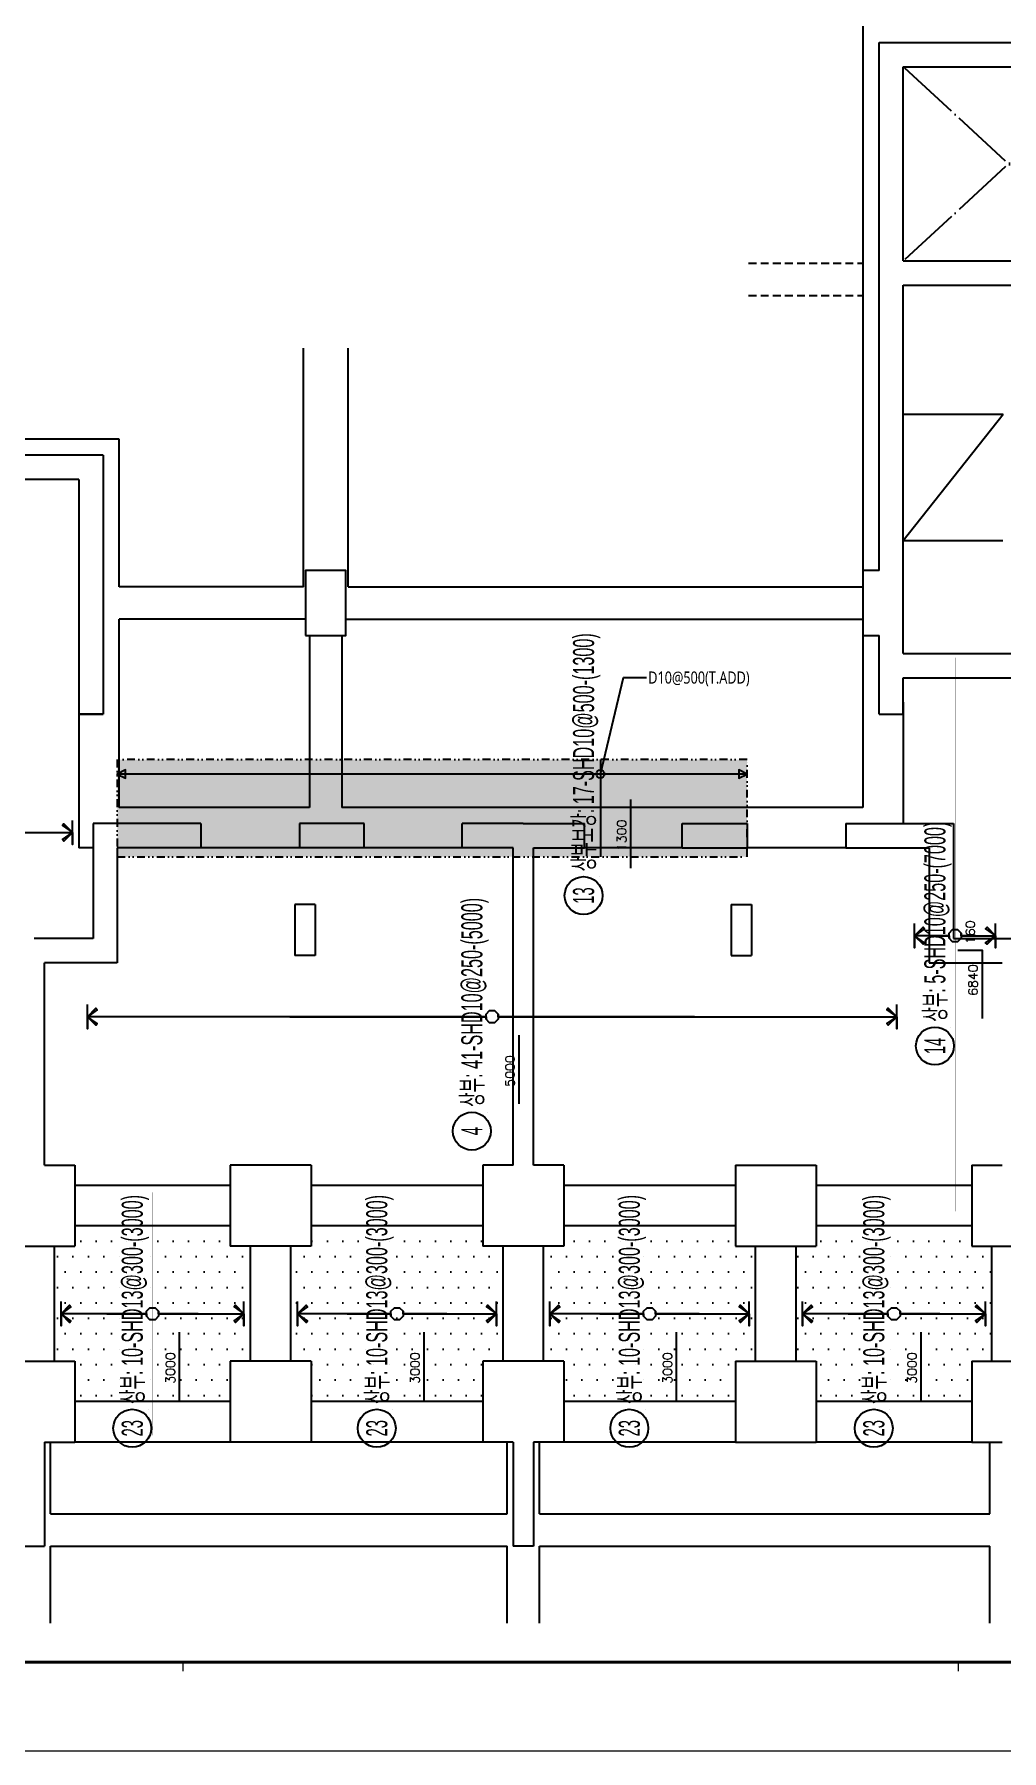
# Model space of a CAD drawing. Header units: millimetres. Extents: x 350420 to 672135, y -312840 to -44390.
# Drawn here: x 473770 to 485720, y -251562 to -230360 of the extents above; entities that cross this region are included whole.
import ezdxf
from ezdxf.enums import TextEntityAlignment as Align

# ---------------------------------------------------------------- set-up
doc = ezdxf.new("R2010")
doc.units = ezdxf.units.MM
doc.header["$LTSCALE"] = 65
for name, pattern in [('DIVIDEX2', [2.5, 1, -0.5, 0, -0.5, 0, -0.5]), ('XS-지하주차장$0$DDOT', [14, 12, -1, 0, -1]), ('XS-지하주차장$0$HID', [2.3, 1.5, -0.8])]:
    doc.linetypes.add(name, pattern=pattern)
for name, color, linetype in [('00', 7, 'Continuous'), ('ADD-T', 2, 'Continuous'), ('DOT', 7, 'Continuous'), ('LEADER', 7, 'Continuous'), ('RP_TAG', 7, 'Continuous'), ('T1', 1, 'Continuous'), ('XDIM', 7, 'Continuous'), ('XREBAR', 1, 'Continuous'), ('XS-지하주차장$0$AWG', 5, 'XS-지하주차장$0$HID'), ('XS-지하주차장$0$B', 9, 'XS-지하주차장$0$HID'), ('XS-지하주차장$0$COL', 2, 'Continuous'), ('XS-지하주차장$0$FP-CORE', 8, 'Continuous'), ('XS-지하주차장$0$G', 4, 'XS-지하주차장$0$HID'), ('XS-지하주차장$0$OPEN', 9, 'XS-지하주차장$0$DDOT'), ('XS-지하주차장$0$TG', 30, 'XS-지하주차장$0$HID'), ('XS-지하주차장$0$W1', 2, 'Continuous'), ('XS-지하주차장$0$W1-H', 11, 'XS-지하주차장$0$HID'), ('보강구간', 3, 'DIVIDEX2'), ('상부', 15, 'Continuous')]:
    doc.layers.add(name, color=color, linetype=linetype)
doc.layers.add('XTITLE', color=22, linetype='Continuous', lineweight=0)
doc.styles.add('RPWK1', font='arial.ttf', dxfattribs={"bigfont": 'whgtxt.shx'})
doc.styles.add('RPWK2', font='romans.shx', dxfattribs={"bigfont": 'whgtxt.shx'})
doc.styles.add('맑은고딕', font='malgun.ttf')
pattern_1 = [(0, (-421865, 279560), (95.25, 190.5), [0, -190.5])]

# ---------------------------------------------------------------- blocks, each defined once
blk = doc.blocks.new('dhs_sheet2e')
at = {"color": 7}
for p, q in [((20500.6, 1997.6), (20500.6, 1797.9)), ((38004.8, 1997.6), (38004.8, 1797.9))]:
    blk.add_line(p, q, dxfattribs=at)
blk.add_lwpolyline([(84000, 0), (84000, 59329.4), (0, 59329.4), (0, 0)], close=True, dxfattribs=at)
at = {"color": 30, "const_width": 64.9}
blk.add_lwpolyline([(81003.6, 57331.7), (2996.4, 57331.7), (2996.4, 1997.6), (81003.6, 1997.6)], close=True, dxfattribs=at)
blk = doc.blocks.new('zdfhsdtfs')
at = {"color": 255, "xscale": 0.5, "yscale": 0.5, "zscale": 0.5}
blk.add_blockref('dhs_sheet2e', (0, 0), dxfattribs=at)
blk = doc.blocks.new('zsdhdbgr')
at = {"layer": 'DOT'}
h = blk.add_hatch(dxfattribs=at)
h.set_pattern_fill('DOTS', color=8, scale=120)
h.set_pattern_definition(pattern_1)
h.paths.add_polyline_path([(8820, 4405), (8820, 4155), (9070, 4155), (9070, 2735), (8820, 2735), (8820, 2235), (6900, 2235), (6900, 2735), (6650, 2735), (6650, 4155), (6900, 4155), (6900, 4405)])
h = blk.add_hatch(dxfattribs=at)
h.set_pattern_fill('DOTS', color=8, scale=120)
h.set_pattern_definition(pattern_1)
h.paths.add_polyline_path([(9820, 4405), (9820, 4155), (9570, 4155), (9570, 2735), (9820, 2735), (9820, 2235), (11940, 2235), (11940, 2735), (12190, 2735), (12190, 4155), (11940, 4155), (11940, 4405)])
h = blk.add_hatch(dxfattribs=at)
h.set_pattern_fill('DOTS', color=8, scale=120)
h.set_pattern_definition(pattern_1)
h.paths.add_polyline_path([(15060, 4405), (15060, 4155), (15310, 4155), (15310, 2735), (15060, 2735), (15060, 2235), (12940, 2235), (12940, 2735), (12690, 2735), (12690, 4155), (12940, 4155), (12940, 4405)])
h = blk.add_hatch(dxfattribs=at)
h.set_pattern_fill('DOTS', color=8, scale=120)
h.set_pattern_definition(pattern_1)
h.paths.add_polyline_path([(16060, 4405), (16060, 4155), (15810, 4155), (15810, 2735), (16060, 2735), (16060, 2235), (17980, 2235), (17980, 2735), (18230, 2735), (18230, 4155), (17980, 4155), (17980, 4405)])
at = {"layer": 'XS-지하주차장$0$AWG', "color": 5, "linetype": 'ByBlock'}
for p, q in [((16635, 19225), (16635, 12500)), ((7450, 14125), (321.6, 14125)), ((7450, 12300), (7450, 14125)), ((7450, 9575), (7450, 11900)), ((16635, 11700), (16635, 9575)), ((17135, 10875), (17135, 9375)), ((6950, 10725), (6950, 9075)), ((9800, 9575), (7450, 9575)), ((16635, 9575), (10200, 9575)), ((7125, 9075), (6950, 9075)), ((9675, 9075), (8455, 9075)), ((11685, 9075), (10475, 9075)), ((14405, 9075), (13195, 9075)), ((16425, 9075), (15205, 9075))]:
    blk.add_line(p, q, dxfattribs=at)
at = {"layer": 'XS-지하주차장$0$B', "color": 5}
for p, q in [((15223.9, 16300), (16635, 16300)), ((15223.9, 15900), (16635, 15900))]:
    blk.add_line(p, q, dxfattribs=at)
at = {"layer": 'XS-지하주차장$0$COL', "color": 8}
blk.add_lwpolyline([(9750, 11700), (10250, 11700), (10250, 12500), (9750, 12500)], close=True, dxfattribs=at)
blk.add_lwpolyline([(16835, 12500), (16635, 12500), (16635, 11700), (16835, 11700)], dxfattribs=at)
at = {"layer": 'XS-지하주차장$0$FP-CORE'}
for p, q in [((18367.5, 14430), (17135, 14430)), ((18367.5, 14430), (17135, 12870)), ((18365, 12870), (17135, 12870))]:
    blk.add_line(p, q, dxfattribs=at)
at = {"layer": 'XS-지하주차장$0$G', "color": 5, "linetype": 'ByBlock'}
for p, q in [((9725, 12300), (9725, 15248.8)), ((10275, 12300), (10275, 15248.8)), ((9725, 12300), (7450, 12300)), ((10275, 12300), (16635, 12300)), ((9750, 11900), (7450, 11900)), ((10250, 11900), (16635, 11900)), ((9800, 11700), (9800, 9575)), ((10200, 11700), (10200, 9575)), ((6600, 850), (6600, 1735)), ((12240, 850), (12240, 1735)), ((12640, 850), (12640, 1735)), ((18205, 850), (18205, 1735)), ((6600, 850), (12240, 850)), ((12640, 850), (18205, 850)), ((6600, -500), (6600, 450)), ((6600, 450), (12240, 450)), ((12240, -500), (12240, 450)), ((12640, -500), (12640, 450)), ((12640, 450), (18205, 450)), ((18205, -500), (18205, 450))]:
    blk.add_line(p, q, dxfattribs=at)
at = {"layer": 'XS-지하주차장$0$OPEN'}
for p, q in [((19735, 16325), (17135, 18725)), ((19735, 18725), (17135, 16325))]:
    blk.add_line(p, q, dxfattribs=at)
at = {"layer": 'XS-지하주차장$0$TG', "color": 5, "linetype": 'ByBlock'}
for p, q in [((8820, 4905), (6900, 4905)), ((11940, 4905), (9820, 4905)), ((15060, 4905), (12940, 4905)), ((17980, 4905), (16060, 4905)), ((8820, 4405), (6900, 4405)), ((11940, 4405), (9820, 4405)), ((15060, 4405), (12940, 4405)), ((17980, 4405), (16060, 4405)), ((6650, 2735), (6650, 4155)), ((9070, 2735), (9070, 4155)), ((9570, 2735), (9570, 4155)), ((12190, 2735), (12190, 4155)), ((12690, 2735), (12690, 4155)), ((15310, 2735), (15310, 4155)), ((15810, 2735), (15810, 4155)), ((18230, 2735), (18230, 4155)), ((8820, 2235), (6900, 2235)), ((11940, 2235), (9820, 2235)), ((15060, 2235), (12940, 2235)), ((17980, 2235), (16060, 2235)), ((8820, 1735), (6900, 1735)), ((11940, 1735), (9820, 1735)), ((15060, 1735), (12940, 1735)), ((17980, 1735), (16060, 1735))]:
    blk.add_line(p, q, dxfattribs=at)
at = {"layer": 'XS-지하주차장$0$W1', "color": 8}
for p, q in [((16835, 12500), (16835, 19025)), ((16835, 19025), (25285, 19025)), ((17135, 16325), (17135, 18725)), ((17135, 18725), (19735, 18725)), ((17135, 16325), (19735, 16325)), ((17135, 11475), (17135, 16025)), ((17135, 16025), (20035, 16025)), ((7250, 13925), (0, 13925)), ((7250, 13925), (7250, 10725)), ((6950, 13625), (5150, 13625)), ((6950, 13625), (6950, 10725)), ((16835, 10725), (16835, 11700)), ((17135, 11475), (19735, 11475)), ((17135, 10725), (17135, 11175)), ((17135, 11175), (20035, 11175)), ((7250, 10725), (6950, 10725)), ((16835, 10725), (17135, 10725)), ((8455, 9375), (7125, 9375)), ((7125, 9375), (7125, 7955)), ((8455, 9375), (8455, 9075)), ((9675, 9375), (9675, 9075)), ((10475, 9375), (9675, 9375)), ((10475, 9075), (10475, 9375)), ((11685, 9075), (11685, 9375)), ((12440, 9375), (11685, 9375)), ((12440, 9375), (13195, 9375)), ((13195, 9075), (13195, 9375)), ((14405, 9075), (14405, 9375)), ((14405, 9375), (15205, 9375)), ((15205, 9375), (15205, 9075)), ((16425, 9375), (16425, 9075)), ((16425, 9375), (17755, 9375)), ((17755, 9375), (17755, 7955)), ((8455, 9075), (7425, 9075)), ((7425, 9075), (7425, 7655)), ((10475, 9075), (9675, 9075)), ((12315, 9075), (11685, 9075)), ((12315, 5155), (12315, 9075)), ((12565, 5155), (12565, 9075)), ((12565, 9075), (13195, 9075)), ((14405, 9075), (15205, 9075)), ((16425, 9075), (17455, 9075)), ((17455, 9075), (17455, 7655)), ((9620, 8375), (9620, 7745)), ((9870, 8375), (9620, 8375)), ((9870, 8375), (9870, 7745)), ((15010, 8375), (15010, 7745)), ((15010, 8375), (15260, 8375)), ((15260, 8375), (15260, 7745)), ((7125, 7955), (6400, 7955)), ((17755, 7955), (18480, 7955)), ((6525, 5155), (6525, 7655)), ((7425, 7655), (6525, 7655)), ((9870, 7745), (9620, 7745)), ((15010, 7745), (15260, 7745)), ((17455, 7655), (18355, 7655)), ((6525, 5155), (6900, 5155)), ((6900, 5155), (6900, 4155)), ((9820, 5155), (8820, 5155)), ((8820, 5155), (8820, 4155)), ((9820, 5155), (9820, 4155)), ((12315, 5155), (11940, 5155)), ((11940, 5155), (11940, 4155)), ((12940, 5155), (12565, 5155)), ((12940, 5155), (12940, 4155)), ((15060, 5155), (16060, 5155)), ((15060, 5155), (15060, 4155)), ((16060, 5155), (16060, 4155)), ((17980, 5155), (18355, 5155)), ((17980, 5155), (17980, 4155)), ((5900, 4155), (6900, 4155)), ((9820, 4155), (8820, 4155)), ((12940, 4155), (11940, 4155)), ((15060, 4155), (16060, 4155)), ((17980, 4155), (18980, 4155)), ((5900, 2735), (6900, 2735)), ((6900, 2735), (6900, 1735)), ((9820, 2735), (8820, 2735)), ((8820, 2735), (8820, 1735)), ((9820, 2735), (9820, 1735)), ((12940, 2735), (11940, 2735)), ((11940, 2735), (11940, 1735)), ((12940, 2735), (12940, 1735)), ((15060, 2735), (16060, 2735)), ((15060, 2735), (15060, 1735)), ((16060, 2735), (16060, 1735)), ((17980, 2735), (18980, 2735)), ((17980, 2735), (17980, 1735)), ((6525, 1735), (6525, 450)), ((6525, 1735), (6900, 1735)), ((9820, 1735), (8820, 1735)), ((12315, 1735), (11940, 1735)), ((12315, 1735), (12315, 450)), ((12565, 1735), (12565, 450)), ((12940, 1735), (12565, 1735)), ((15060, 1735), (16060, 1735)), ((17980, 1735), (18355, 1735)), ((6275, 450), (6525, 450)), ((12565, 450), (12315, 450))]:
    blk.add_line(p, q, dxfattribs=at)
at = {"layer": 'XS-지하주차장$0$W1-H', "color": 8, "linetype": 'ByBlock'}
for p, q in [((16835, 12500), (16835, 19025)), ((16835, 19025), (25285, 19025)), ((17135, 16325), (17135, 18725)), ((17135, 18725), (19735, 18725)), ((17135, 16325), (19735, 16325)), ((17135, 11475), (17135, 16025)), ((17135, 16025), (19735, 16025)), ((7250, 13925), (0, 13925)), ((7250, 13925), (7250, 10725)), ((6950, 13625), (5150, 13625)), ((6950, 13625), (6950, 10725)), ((9750, 12500), (9750, 11700)), ((10250, 12500), (9750, 12500)), ((10250, 11700), (10250, 12500)), ((16635, 12500), (16635, 11700)), ((16835, 12500), (16635, 12500)), ((9750, 11700), (10250, 11700)), ((16635, 11700), (16835, 11700)), ((16835, 10725), (16835, 11700)), ((17135, 11475), (20035, 11475)), ((17135, 10725), (17135, 11175)), ((17135, 11175), (20035, 11175)), ((6950, 10725), (7250, 10725)), ((16835, 10725), (17135, 10725)), ((8455, 9375), (7125, 9375)), ((7125, 9375), (7125, 7955)), ((8455, 9375), (8455, 9075)), ((9675, 9375), (9675, 9075)), ((10475, 9375), (9675, 9375)), ((10475, 9075), (10475, 9375)), ((11685, 9075), (11685, 9375)), ((12440, 9375), (11685, 9375)), ((12440, 9375), (13195, 9375)), ((13195, 9075), (13195, 9375)), ((14405, 9075), (14405, 9375)), ((14405, 9375), (15205, 9375)), ((15205, 9375), (15205, 9075)), ((16425, 9375), (16425, 9075)), ((16425, 9375), (17755, 9375)), ((17755, 9375), (17755, 7955)), ((8455, 9075), (7425, 9075)), ((7425, 9075), (7425, 7655)), ((10475, 9075), (9675, 9075)), ((12315, 9075), (11685, 9075)), ((12315, 5155), (12315, 9075)), ((12565, 5155), (12565, 9075)), ((12565, 9075), (13195, 9075)), ((14405, 9075), (15205, 9075)), ((16425, 9075), (17455, 9075)), ((17455, 9075), (17455, 7655)), ((9620, 8375), (9620, 7745)), ((9870, 8375), (9620, 8375)), ((9870, 8375), (9870, 7745)), ((15010, 8375), (15010, 7745)), ((15010, 8375), (15260, 8375)), ((15260, 8375), (15260, 7745)), ((7125, 7955), (6400, 7955)), ((17755, 7955), (18480, 7955)), ((6525, 5155), (6525, 7655)), ((7425, 7655), (6525, 7655)), ((9870, 7745), (9620, 7745)), ((15010, 7745), (15260, 7745)), ((17455, 7655), (18355, 7655)), ((6525, 5155), (6900, 5155)), ((6900, 5155), (6900, 4155)), ((9820, 5155), (8820, 5155)), ((8820, 5155), (8820, 4155)), ((9820, 5155), (9820, 4155)), ((12315, 5155), (11940, 5155)), ((11940, 5155), (11940, 4155)), ((12940, 5155), (12565, 5155)), ((12940, 5155), (12940, 4155)), ((15060, 5155), (16060, 5155)), ((15060, 5155), (15060, 4155)), ((16060, 5155), (16060, 4155)), ((17980, 5155), (18355, 5155)), ((17980, 5155), (17980, 4155)), ((5900, 4155), (6900, 4155)), ((9820, 4155), (8820, 4155)), ((12940, 4155), (11940, 4155)), ((15060, 4155), (16060, 4155)), ((17980, 4155), (18980, 4155)), ((5900, 2735), (6900, 2735)), ((6900, 2735), (6900, 1735)), ((9820, 2735), (8820, 2735)), ((8820, 2735), (8820, 1735)), ((9820, 2735), (9820, 1735)), ((12940, 2735), (11940, 2735)), ((11940, 2735), (11940, 1735)), ((12940, 2735), (12940, 1735)), ((15060, 2735), (16060, 2735)), ((15060, 2735), (15060, 1735)), ((16060, 2735), (16060, 1735)), ((17980, 2735), (18980, 2735)), ((17980, 2735), (17980, 1735)), ((6525, 1735), (6525, 450)), ((6525, 1735), (6900, 1735)), ((9820, 1735), (8820, 1735)), ((12315, 1735), (11940, 1735)), ((12315, 1735), (12315, 450)), ((12565, 1735), (12565, 450)), ((12940, 1735), (12565, 1735)), ((15060, 1735), (16060, 1735)), ((17980, 1735), (18355, 1735)), ((6275, 450), (6525, 450)), ((12565, 450), (12315, 450))]:
    blk.add_line(p, q, dxfattribs=at)
blk = doc.blocks.new('*U1981', base_point=(479174.7999, -243674.778))
at = {"layer": 'RP_TAG', "color": 0, "linetype": 'Continuous', "ltscale": 100}
blk.add_circle((479174.800736, -243908.778), 234, dxfattribs=at)
at = {"layer": 'RP_TAG', "color": 0, "linetype": 'Continuous', "ltscale": 100, "style": 'RPWK1', "width": 0.55}
blk.add_text('상부: 41-SHD10@250-(5000)', height=260, rotation=90.0002104601, dxfattribs=at).set_placement((479174.79964, -243609.778), align=Align.MIDDLE_LEFT)
at = {"layer": 'RP_TAG', "color": 0, "linetype": 'Continuous', "ltscale": 100, "style": 'RPWK1', "width": 0.5}
blk.add_text('4', height=260, rotation=90.0002104619, dxfattribs=at).set_placement((479174.800736, -243908.778), align=Align.MIDDLE_CENTER)
blk = doc.blocks.new('*U2008', base_point=(484894.7999, -242622.3971))
at = {"layer": 'RP_TAG', "color": 0, "linetype": 'Continuous', "ltscale": 100}
blk.add_circle((484894.800736, -242856.3971), 234, dxfattribs=at)
at = {"layer": 'RP_TAG', "color": 0, "linetype": 'Continuous', "ltscale": 100, "style": 'RPWK1', "width": 0.55}
blk.add_text('상부: 5-SHD10@250-(7000)', height=260, rotation=90.0002104601, dxfattribs=at).set_placement((484894.79964, -242557.3971), align=Align.MIDDLE_LEFT)
at = {"layer": 'RP_TAG', "color": 0, "linetype": 'Continuous', "ltscale": 100, "style": 'RPWK1', "width": 0.5}
blk.add_text('14', height=260, rotation=90.0002104619, dxfattribs=at).set_placement((484894.800736, -242856.3971), align=Align.MIDDLE_CENTER)
blk = doc.blocks.new('*U2009', base_point=(480554.7999, -240764.778))
at = {"layer": 'RP_TAG', "color": 0, "linetype": 'Continuous', "ltscale": 100}
blk.add_circle((480554.800736, -240998.778), 234, dxfattribs=at)
at = {"layer": 'RP_TAG', "color": 0, "linetype": 'Continuous', "ltscale": 100, "style": 'RPWK1', "width": 0.55}
blk.add_text('상부보강: 17-SHD10@500-(1300)', height=260, rotation=90.0002104601, dxfattribs=at).set_placement((480554.79964, -240699.778), align=Align.MIDDLE_LEFT)
at = {"layer": 'RP_TAG', "color": 0, "linetype": 'Continuous', "ltscale": 100, "style": 'RPWK1', "width": 0.5}
blk.add_text('13', height=260, rotation=90.0002104619, dxfattribs=at).set_placement((480554.800736, -240998.778), align=Align.MIDDLE_CENTER)
blk = doc.blocks.new('*U2015', base_point=(474979.7999, -247344.778))
at = {"layer": 'RP_TAG', "color": 0, "linetype": 'Continuous', "ltscale": 100}
blk.add_circle((474979.8008, -247578.778), 234, dxfattribs=at)
at = {"layer": 'RP_TAG', "color": 0, "linetype": 'Continuous', "ltscale": 100, "style": 'RPWK1', "width": 0.55}
blk.add_text('상부: 10-SHD13@300-(3000)', height=260, rotation=90.00021046, dxfattribs=at).set_placement((474979.7997, -247279.778), align=Align.MIDDLE_LEFT)
at = {"layer": 'RP_TAG', "color": 0, "linetype": 'Continuous', "ltscale": 100, "style": 'RPWK1', "width": 0.5}
blk.add_text('23', height=260, rotation=90.00021046, dxfattribs=at).set_placement((474979.8008, -247578.778), align=Align.MIDDLE_CENTER)
blk = doc.blocks.new('*U2018', base_point=(477999.7999, -247344.778))
at = {"layer": 'RP_TAG', "color": 0, "linetype": 'Continuous', "ltscale": 100}
blk.add_circle((477999.8008, -247578.778), 234, dxfattribs=at)
at = {"layer": 'RP_TAG', "color": 0, "linetype": 'Continuous', "ltscale": 100, "style": 'RPWK1', "width": 0.55}
blk.add_text('상부: 10-SHD13@300-(3000)', height=260, rotation=90.00021046, dxfattribs=at).set_placement((477999.7997, -247279.778), align=Align.MIDDLE_LEFT)
at = {"layer": 'RP_TAG', "color": 0, "linetype": 'Continuous', "ltscale": 100, "style": 'RPWK1', "width": 0.5}
blk.add_text('23', height=260, rotation=90.00021046, dxfattribs=at).set_placement((477999.8008, -247578.778), align=Align.MIDDLE_CENTER)
blk = doc.blocks.new('*U2019', base_point=(481119.7999, -247344.778))
at = {"layer": 'RP_TAG', "color": 0, "linetype": 'Continuous', "ltscale": 100}
blk.add_circle((481119.8008, -247578.778), 234, dxfattribs=at)
at = {"layer": 'RP_TAG', "color": 0, "linetype": 'Continuous', "ltscale": 100, "style": 'RPWK1', "width": 0.55}
blk.add_text('상부: 10-SHD13@300-(3000)', height=260, rotation=90.00021046, dxfattribs=at).set_placement((481119.7997, -247279.778), align=Align.MIDDLE_LEFT)
at = {"layer": 'RP_TAG', "color": 0, "linetype": 'Continuous', "ltscale": 100, "style": 'RPWK1', "width": 0.5}
blk.add_text('23', height=260, rotation=90.00021046, dxfattribs=at).set_placement((481119.8008, -247578.778), align=Align.MIDDLE_CENTER)
blk = doc.blocks.new('*U2022', base_point=(484139.7999, -247344.778))
at = {"layer": 'RP_TAG', "color": 0, "linetype": 'Continuous', "ltscale": 100}
blk.add_circle((484139.8008, -247578.778), 234, dxfattribs=at)
at = {"layer": 'RP_TAG', "color": 0, "linetype": 'Continuous', "ltscale": 100, "style": 'RPWK1', "width": 0.55}
blk.add_text('상부: 10-SHD13@300-(3000)', height=260, rotation=90.00021046, dxfattribs=at).set_placement((484139.7997, -247279.778), align=Align.MIDDLE_LEFT)
at = {"layer": 'RP_TAG', "color": 0, "linetype": 'Continuous', "ltscale": 100, "style": 'RPWK1', "width": 0.5}
blk.add_text('23', height=260, rotation=90.00021046, dxfattribs=at).set_placement((484139.8008, -247578.778), align=Align.MIDDLE_CENTER)

msp = doc.modelspace()

# ---------------------------------------------------------------- hatches: boundary and pattern name
at = {"layer": '상부'}
h = msp.add_hatch(dxfattribs=at)
h.set_pattern_fill('CROSS', color=256, scale=300, style=0)
h.set_pattern_definition([(0, (233994.22, -297292.38), (75, 75), [37.5, -112.5]), (90, (234012.97, -297311.13), (-75, 75), [37.5, -112.5])])
h.paths.add_polyline_path([(482574.8, -239320), (474794.8, -239320), (474794.8, -240520), (482574.8, -240520)])

# ---------------------------------------------------------------- linework, layer by layer
at = {"layer": 'ADD-T'}
msp.add_line((480762.8, -239320), (480762.8, -240520), dxfattribs=at)
at = {"layer": 'LEADER'}
for points in [[(480762.8, -239497.5), (481049.2, -238305.7), (481333.8, -238305.7)], [(482574.8, -239497.5), (482474.8, -239447.5), (482474.8, -239547.5), (482574.8, -239497.5), (474794.8, -239497.5), (474894.8, -239547.5), (474894.8, -239447.5), (474794.8, -239497.5)]]:
    msp.add_lwpolyline(points, dxfattribs=at)
at = {"layer": 'LEADER', "color": 7}
msp.add_circle((480762.8, -239497.5), 50, dxfattribs=at)
at = {"layer": 'RP_TAG', "color": 250, "linetype": 'Continuous', "ltscale": 100}
for p, q in [((480749.8, -240764.8), (480749.8, -240764.8)), ((485089.8, -242622.4), (485089.8, -242622.4)), ((479369.8, -243674.8), (479369.8, -243674.8)), ((475174.8, -247344.8), (475174.8, -247344.8)), ((478194.8, -247344.8), (478194.8, -247344.8)), ((481314.8, -247344.8), (481314.8, -247344.8)), ((484334.8, -247344.8), (484334.8, -247344.8))]:
    msp.add_line(p, q, dxfattribs=at)
at = {"layer": 'RP_TAG', "color": 1, "linetype": 'Continuous', "ltscale": 100}
for points in [[(481139.8, -240660.8), (481139.8, -239813.4)], [(485179.7, -241671.2), (485479.8, -241671.2), (485479.8, -242518.4)], [(479759.8, -243570.8), (479759.8, -242723.4)], [(475564.8, -247240.8), (475564.8, -246393.4)], [(478584.8, -247240.8), (478584.8, -246393.4)], [(481704.8, -247240.8), (481704.8, -246393.4)], [(484724.8, -247240.8), (484724.8, -246393.4)]]:
    msp.add_lwpolyline(points, dxfattribs=at)
at = {"layer": 'XDIM', "color": 4, "linetype": 'Continuous', "ltscale": 106.31879}
for points in [[(472614.8, -240220), (471064.8, -240220), (471064.8, -240189), (471064.8, -240251.1), (471020.9, -240295), (470958.7, -240295), (470914.8, -240251.1), (470914.8, -240189), (470958.7, -240145), (471020.9, -240145), (471064.8, -240189), (471064.8, -240220), (472614.8, -240220), (472614.8, -240220), (474239.8, -240220), (474133.7, -240326.1), (474116.9, -240306.1), (474239.8, -240220), (474133.7, -240114), (474116.9, -240134), (474239.8, -240220), (474239.8, -240370), (474239.8, -240070)], [(484894.8, -241495), (485069.8, -241495), (485069.8, -241526.1), (485069.8, -241464), (485113.7, -241420), (485175.9, -241420), (485219.8, -241464), (485219.8, -241526.1), (485175.9, -241570), (485113.7, -241570), (485069.8, -241526.1), (485069.8, -241495), (484894.8, -241495), (484894.8, -241495), (484644.8, -241495), (484750.9, -241389), (484767.7, -241409), (484644.8, -241495), (484750.9, -241601.1), (484767.7, -241581.1), (484644.8, -241495), (484644.8, -241645), (484644.8, -241345)], [(485394.8, -241495), (485219.8, -241495), (485219.8, -241464), (485219.8, -241526.1), (485175.9, -241570), (485113.7, -241570), (485069.8, -241526.1), (485069.8, -241464), (485113.7, -241420), (485175.9, -241420), (485219.8, -241464), (485219.8, -241495), (485394.8, -241495), (485394.8, -241495), (485644.8, -241495), (485538.7, -241601.1), (485521.9, -241581.1), (485644.8, -241495), (485538.7, -241389), (485521.9, -241409), (485644.8, -241495), (485644.8, -241645), (485644.8, -241345)], [(476924.8, -242495), (479349.8, -242495), (479349.8, -242526.1), (479349.8, -242464), (479393.7, -242420), (479455.9, -242420), (479499.8, -242464), (479499.8, -242526.1), (479455.9, -242570), (479393.7, -242570), (479349.8, -242526.1), (479349.8, -242495), (476924.8, -242495), (476924.8, -242495), (474424.8, -242495), (474530.9, -242389), (474547.7, -242409), (474424.8, -242495), (474530.9, -242601.1), (474547.7, -242581.1), (474424.8, -242495), (474424.8, -242645), (474424.8, -242345)], [(481924.8, -242495), (479499.8, -242495), (479499.8, -242464), (479499.8, -242526.1), (479455.9, -242570), (479393.7, -242570), (479349.8, -242526.1), (479349.8, -242464), (479393.7, -242420), (479455.9, -242420), (479499.8, -242464), (479499.8, -242495), (481924.8, -242495), (481924.8, -242495), (484424.8, -242495), (484318.7, -242601.1), (484301.9, -242581.1), (484424.8, -242495), (484318.7, -242389), (484301.9, -242409), (484424.8, -242495), (484424.8, -242645), (484424.8, -242345)], [(474664.8, -246165), (475154.8, -246165), (475154.8, -246196.1), (475154.8, -246134), (475198.7, -246090), (475260.9, -246090), (475304.8, -246134), (475304.8, -246196.1), (475260.9, -246240), (475198.7, -246240), (475154.8, -246196.1), (475154.8, -246165), (474664.8, -246165), (474664.8, -246165), (474099.8, -246165), (474205.9, -246059), (474222.7, -246079), (474099.8, -246165), (474205.9, -246271.1), (474222.7, -246251.1), (474099.8, -246165), (474099.8, -246315), (474099.8, -246015)], [(475794.8, -246165), (475304.8, -246165), (475304.8, -246134), (475304.8, -246196.1), (475260.9, -246240), (475198.7, -246240), (475154.8, -246196.1), (475154.8, -246134), (475198.7, -246090), (475260.9, -246090), (475304.8, -246134), (475304.8, -246165), (475794.8, -246165), (475794.8, -246165), (476359.8, -246165), (476253.7, -246271.1), (476236.9, -246251.1), (476359.8, -246165), (476253.7, -246059), (476236.9, -246079), (476359.8, -246165), (476359.8, -246315), (476359.8, -246015)], [(477634.8, -246165), (478174.8, -246165), (478174.8, -246196.1), (478174.8, -246134), (478218.7, -246090), (478280.9, -246090), (478324.8, -246134), (478324.8, -246196.1), (478280.9, -246240), (478218.7, -246240), (478174.8, -246196.1), (478174.8, -246165), (477634.8, -246165), (477634.8, -246165), (477019.8, -246165), (477125.9, -246059), (477142.7, -246079), (477019.8, -246165), (477125.9, -246271.1), (477142.7, -246251.1), (477019.8, -246165), (477019.8, -246315), (477019.8, -246015)], [(478864.8, -246165), (478324.8, -246165), (478324.8, -246134), (478324.8, -246196.1), (478280.9, -246240), (478218.7, -246240), (478174.8, -246196.1), (478174.8, -246134), (478218.7, -246090), (478280.9, -246090), (478324.8, -246134), (478324.8, -246165), (478864.8, -246165), (478864.8, -246165), (479479.8, -246165), (479373.7, -246271.1), (479356.9, -246251.1), (479479.8, -246165), (479373.7, -246059), (479356.9, -246079), (479479.8, -246165), (479479.8, -246315), (479479.8, -246015)], [(480754.8, -246165), (481294.8, -246165), (481294.8, -246196.1), (481294.8, -246134), (481338.7, -246090), (481400.9, -246090), (481444.8, -246134), (481444.8, -246196.1), (481400.9, -246240), (481338.7, -246240), (481294.8, -246196.1), (481294.8, -246165), (480754.8, -246165), (480754.8, -246165), (480139.8, -246165), (480245.9, -246059), (480262.7, -246079), (480139.8, -246165), (480245.9, -246271.1), (480262.7, -246251.1), (480139.8, -246165), (480139.8, -246315), (480139.8, -246015)], [(481984.8, -246165), (481444.8, -246165), (481444.8, -246134), (481444.8, -246196.1), (481400.9, -246240), (481338.7, -246240), (481294.8, -246196.1), (481294.8, -246134), (481338.7, -246090), (481400.9, -246090), (481444.8, -246134), (481444.8, -246165), (481984.8, -246165), (481984.8, -246165), (482599.8, -246165), (482493.7, -246271.1), (482476.9, -246251.1), (482599.8, -246165), (482493.7, -246059), (482476.9, -246079), (482599.8, -246165), (482599.8, -246315), (482599.8, -246015)], [(483824.8, -246165), (484314.8, -246165), (484314.8, -246196.1), (484314.8, -246134), (484358.7, -246090), (484420.9, -246090), (484464.8, -246134), (484464.8, -246196.1), (484420.9, -246240), (484358.7, -246240), (484314.8, -246196.1), (484314.8, -246165), (483824.8, -246165), (483824.8, -246165), (483259.8, -246165), (483365.9, -246059), (483382.7, -246079), (483259.8, -246165), (483365.9, -246271.1), (483382.7, -246251.1), (483259.8, -246165), (483259.8, -246315), (483259.8, -246015)], [(484954.8, -246165), (484464.8, -246165), (484464.8, -246134), (484464.8, -246196.1), (484420.9, -246240), (484358.7, -246240), (484314.8, -246196.1), (484314.8, -246134), (484358.7, -246090), (484420.9, -246090), (484464.8, -246134), (484464.8, -246165), (484954.8, -246165), (484954.8, -246165), (485519.8, -246165), (485413.7, -246271.1), (485396.9, -246251.1), (485519.8, -246165), (485413.7, -246059), (485396.9, -246079), (485519.8, -246165), (485519.8, -246315), (485519.8, -246015)]]:
    msp.add_lwpolyline(points, dxfattribs=at)
at = {"layer": 'XREBAR', "color": 30, "linetype": 'Continuous', "ltscale": 106.31879, "const_width": 1}
for points in [[(485144.8, -244900), (485144.8, -244900), (485144.8, -238060), (485304.8, -238060)], [(479424.8, -244995), (479424.8, -244995), (479424.8, -239995), (479424.8, -239995)]]:
    msp.add_lwpolyline(points, dxfattribs=at)
at = {"layer": 'XREBAR', "color": 11, "linetype": 'Continuous', "ltscale": 106.31879, "const_width": 1}
for points in [[(475229.8, -247665), (475229.8, -247665), (475229.8, -244665), (475229.8, -244665)], [(478249.8, -247665), (478249.8, -247665), (478249.8, -244665), (478249.8, -244665)], [(481369.8, -247665), (481369.8, -247665), (481369.8, -244665), (481369.8, -244665)], [(484389.8, -247665), (484389.8, -247665), (484389.8, -244665), (484389.8, -244665)]]:
    msp.add_lwpolyline(points, dxfattribs=at)
at = {"layer": '보강구간', "color": 3, "ltscale": 1.5}
msp.add_lwpolyline([(482574.8, -239320), (474794.8, -239320), (474794.8, -240520), (482574.8, -240520), (482574.8, -239320)], dxfattribs=at)

# ---------------------------------------------------------------- block references
at = {"layer": '00'}
msp.add_blockref('zsdhdbgr', (467369.8, -249485), dxfattribs=at)
at = {"layer": 'RP_TAG', "color": 30, "linetype": 'Continuous', "ltscale": 2.02768e-317}
for name, p in [('*U2009', (480554.8, -240764.8)), ('*U2008', (484894.8, -242622.4)), ('*U1981', (479174.8, -243674.8))]:
    msp.add_blockref(name, p, dxfattribs=at)
at = {"layer": 'RP_TAG', "color": 11, "linetype": 'Continuous', "ltscale": 2.02768e-317}
for name, p in [('*U2015', (474979.8, -247344.8)), ('*U2018', (477999.8, -247344.8)), ('*U2019', (481119.8, -247344.8)), ('*U2022', (484139.8, -247344.8))]:
    msp.add_blockref(name, p, dxfattribs=at)
at = {"layer": 'XTITLE', "color": 2, "xscale": 1.094399995910547, "yscale": 1.094399995910547, "zscale": 1.094399995910547}
msp.add_blockref('zdfhsdtfs', (464385.7, -251561.8), dxfattribs=at)

# ---------------------------------------------------------------- texts
at = {"layer": 'RP_TAG', "color": 2, "linetype": 'Continuous', "ltscale": 100, "style": 'RPWK2'}
for s, rotation, p in [('1300', 90.00021, (481117, -240255.7)), ('6840', 90.00019, (485456, -242043.2)), ('5000', 90.00021, (479737, -243165.7)), ('3000', 90.00021, (475542, -246835.7)), ('3000', 90.00021, (478562, -246835.7)), ('3000', 90.00021, (481682, -246835.7)), ('3000', 90.00021, (484702, -246835.7))]:
    msp.add_text(s, height=113.24, rotation=rotation, dxfattribs=at).set_placement(p, align=Align.BOTTOM_CENTER)
msp.add_text('160', height=113.24, rotation=90.00019, dxfattribs=at).set_placement((485422.5, -241597.8), align=Align.BOTTOM_LEFT)
at = {"layer": 'T1', "style": '맑은고딕', "width": 0.8}
msp.add_text('D10@500(T.ADD)', height=150, dxfattribs=at).set_placement((481353.8, -238305.7), align=Align.MIDDLE_LEFT)

doc.saveas('drawing.dxf')
